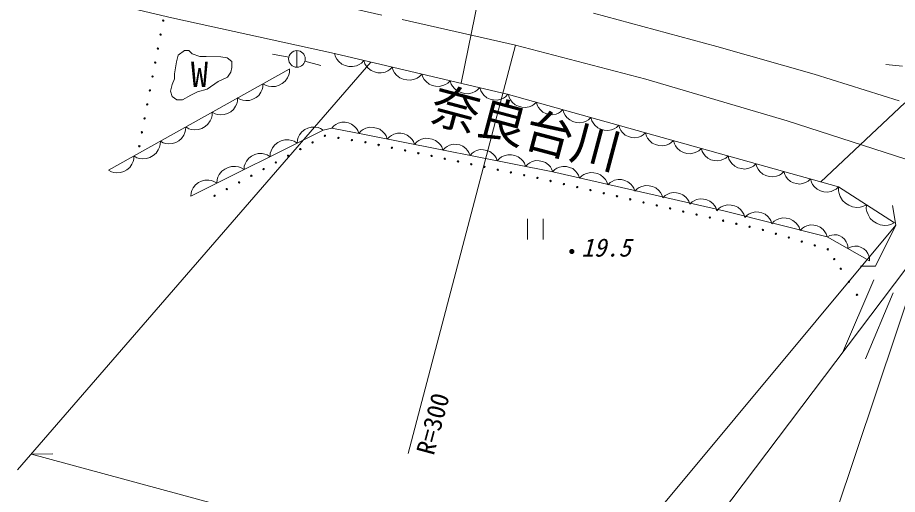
# Model space of a CAD drawing. Units: millimetres, scale not verified. Extents: x 40000 to 680000, y 20000 to 380000.
# Drawn here: x 97790 to 161440, y 263340 to 297829 of the extents above; entities that cross this region are included whole.
import ezdxf
from ezdxf.enums import TextEntityAlignment as Align

# ---------------------------------------------------------------- set-up
doc = ezdxf.new("R2010")
doc.units = ezdxf.units.MM
doc.header["$LTSCALE"] = 1000
doc.linetypes.add('CHAIN', pattern=[18.5, 12, -1.5, 3.5, -1.5])
for name, color, linetype, lineweight in [('M-BGD', 7, 'Continuous', 13), ('M-BMK', 2, 'CHAIN', 13), ('M-STR-HTXT', 7, 'Continuous', 13)]:
    doc.layers.add(name, color=color, linetype=linetype, lineweight=lineweight)
doc.layers.add('M-BMK-HTXT', color=7, linetype='Continuous')
doc.styles.add('ＭＳ ゴシック', font='')
doc.styles.get('ＭＳ ゴシック').set_extended_font_data('MS Gothic')

msp = doc.modelspace()

# ---------------------------------------------------------------- linework, layer by layer
at = {"layer": 'M-BGD'}
for p, q in [((99708, 299998), (108947, 297820)), ((131265, 299860), (129880, 293075)), ((139449, 298146), (148388, 295746)), ((108947, 297820), (120705, 295224)), ((109411, 295115), (109873, 295453)), ((109873, 295453), (110180, 295453)), ((110180, 295453), (110427, 295207)), ((117996, 295438), (117996, 294238)), ((148388, 295746), (155426, 293746)), ((109288, 294623), (109411, 295115)), ((110427, 295207), (110980, 295023)), ((110980, 295023), (111442, 295023)), ((111442, 295023), (112488, 294992)), ((112488, 294992), (112949, 294930)), ((112949, 294930), (113288, 294653)), ((117408, 294956), (116231, 295191)), ((120705, 295224), (133297, 292275)), ((120705, 295224), (120784, 294979)), ((120784, 294979), (120882, 294821)), ((120882, 294821), (121023, 294652)), ((122669, 294538), (122847, 294722)), ((122847, 294722), (122922, 294489)), ((104365, 286800), (117441, 294107)), ((109134, 293761), (109288, 294623)), ((113288, 294223), (113226, 293884)), ((113288, 294653), (113288, 294223)), ((117452, 293861), (117460, 294117)), ((118574, 294679), (119732, 294362)), ((121023, 294652), (121250, 294463)), ((121250, 294463), (121497, 294360)), ((121497, 294360), (121754, 294300)), ((121754, 294300), (122021, 294283)), ((122021, 294283), (122308, 294351)), ((122308, 294351), (122510, 294440)), ((122510, 294440), (122669, 294538)), ((122922, 294489), (123016, 294337)), ((123016, 294337), (123151, 294176)), ((123151, 294176), (123367, 293996)), ((124570, 293974), (124721, 294068)), ((124721, 294068), (124892, 294243)), ((124892, 294243), (124970, 293999)), ((161799, 294326), (160603, 294425)), ((109134, 293761), (109134, 293392)), ((112980, 293515), (112303, 293207)), ((113226, 293884), (112980, 293515)), ((117146, 293236), (117312, 293480)), ((117312, 293480), (117401, 293681)), ((117401, 293681), (117452, 293861)), ((123367, 293996), (123603, 293898)), ((123603, 293898), (123849, 293841)), ((123849, 293841), (124104, 293824)), ((124104, 293824), (124378, 293889)), ((124378, 293889), (124570, 293974)), ((124970, 293999), (125069, 293840)), ((125069, 293840), (125210, 293672)), ((125210, 293672), (125437, 293483)), ((125437, 293483), (125684, 293380)), ((126495, 293371), (126697, 293459)), ((126697, 293459), (126855, 293558)), ((126855, 293558), (127034, 293742)), ((127034, 293742), (127109, 293509)), ((127109, 293509), (127203, 293357)), ((155426, 293746), (161555, 291811)), ((108858, 292500), (108981, 292992)), ((108981, 292992), (109134, 293392)), ((112303, 293207), (111503, 292654)), ((115483, 292628), (115532, 292799)), ((115532, 292799), (115539, 293044)), ((115539, 293044), (115762, 292916)), ((115762, 292916), (115941, 292865)), ((115941, 292865), (116159, 292836)), ((116159, 292836), (116454, 292850)), ((116454, 292850), (116706, 292940)), ((116706, 292940), (116937, 293069)), ((116937, 293069), (117146, 293236)), ((125684, 293380), (125941, 293320)), ((125941, 293320), (126208, 293302)), ((126208, 293302), (126495, 293371)), ((127203, 293357), (127338, 293196)), ((127338, 293196), (127554, 293016)), ((127554, 293016), (127790, 292918)), ((127790, 292918), (128035, 292860)), ((128035, 292860), (128290, 292844)), ((128290, 292844), (128564, 292909)), ((128564, 292909), (128757, 292993)), ((128757, 292993), (128908, 293087)), ((128908, 293087), (129079, 293263)), ((129079, 293263), (129157, 293019)), ((129157, 293019), (129255, 292860)), ((129255, 292860), (129397, 292691)), ((108981, 292131), (108858, 292500)), ((110334, 292223), (109719, 291884)), ((110796, 292469), (110334, 292223)), ((111503, 292654), (110796, 292469)), ((115040, 292043), (115239, 292203)), ((115239, 292203), (115398, 292436)), ((115398, 292436), (115483, 292628)), ((129397, 292691), (129624, 292503)), ((129624, 292503), (129871, 292400)), ((129871, 292400), (130128, 292339)), ((130128, 292339), (130395, 292322)), ((130395, 292322), (130682, 292390)), ((130682, 292390), (130883, 292479)), ((130883, 292479), (131042, 292577)), ((131042, 292577), (131221, 292761)), ((131221, 292761), (131296, 292528)), ((131296, 292528), (131389, 292377)), ((131389, 292377), (131524, 292216)), ((131524, 292216), (131741, 292036)), ((133095, 292107), (133265, 292283)), ((133297, 292275), (157183, 285590)), ((133297, 292275), (133362, 292039)), ((109319, 291884), (108981, 292131)), ((109719, 291884), (109319, 291884)), ((113565, 291411), (113650, 291603)), ((113650, 291603), (113698, 291775)), ((113698, 291775), (113706, 292020)), ((113706, 292020), (113918, 291898)), ((113918, 291898), (114090, 291849)), ((114090, 291849), (114298, 291821)), ((114298, 291821), (114579, 291834)), ((114579, 291834), (114820, 291920)), ((114820, 291920), (115040, 292043)), ((131741, 292036), (131977, 291937)), ((131977, 291937), (132222, 291880)), ((132222, 291880), (132477, 291863)), ((132477, 291863), (132751, 291929)), ((132751, 291929), (132943, 292013)), ((132943, 292013), (133095, 292107)), ((133362, 292039), (133449, 291884)), ((133449, 291884), (133577, 291717)), ((133577, 291717), (133786, 291528)), ((133786, 291528), (134017, 291420)), ((134986, 291454), (135141, 291541)), ((135141, 291541), (135319, 291709)), ((135319, 291709), (135381, 291484)), ((161969, 291671), (155906, 285948)), ((111865, 290739), (111873, 290995)), ((111873, 290995), (112085, 290873)), ((112746, 290810), (112987, 290896)), ((112987, 290896), (113207, 291019)), ((113207, 291019), (113406, 291178)), ((113406, 291178), (113565, 291411)), ((134017, 291420), (134260, 291352)), ((134260, 291352), (134514, 291324)), ((134514, 291324), (134790, 291378)), ((134790, 291378), (134986, 291454)), ((135381, 291484), (135464, 291336)), ((135464, 291336), (135586, 291178)), ((135586, 291178), (135785, 290997)), ((135785, 290997), (136005, 290894)), ((136005, 290894), (136236, 290830)), ((136741, 290854), (136928, 290927)), ((136928, 290927), (137076, 291010)), ((137076, 291010), (137245, 291170)), ((137245, 291170), (137310, 290934)), ((137310, 290934), (137397, 290779)), ((111559, 290114), (111725, 290358)), ((111725, 290358), (111814, 290559)), ((111814, 290559), (111865, 290739)), ((112085, 290873), (112257, 290825)), ((112257, 290825), (112465, 290797)), ((112465, 290797), (112746, 290810)), ((121252, 290263), (120993, 290192)), ((121495, 290256), (121252, 290263)), ((121730, 290209), (121495, 290256)), ((136236, 290830), (136478, 290803)), ((136478, 290803), (136741, 290854)), ((137397, 290779), (137525, 290612)), ((137525, 290612), (137734, 290423)), ((137734, 290423), (137965, 290314)), ((137965, 290314), (138208, 290247)), ((138208, 290247), (138462, 290219)), ((138462, 290219), (138739, 290273)), ((138739, 290273), (138934, 290349)), ((138934, 290349), (139090, 290436)), ((139090, 290436), (139268, 290604)), ((139268, 290604), (139332, 290368)), ((139332, 290368), (139420, 290213)), ((109896, 289506), (109945, 289677)), ((109945, 289677), (109952, 289922)), ((109952, 289922), (110175, 289794)), ((110175, 289794), (110354, 289743)), ((110327, 284915), (119903, 289684)), ((110354, 289743), (110573, 289714)), ((110573, 289714), (110867, 289728)), ((110867, 289728), (111119, 289818)), ((111119, 289818), (111350, 289947)), ((111350, 289947), (111559, 290114)), ((118569, 289724), (118362, 289574)), ((118795, 289836), (118569, 289724)), ((119039, 289911), (118795, 289836)), ((119321, 289911), (119039, 289911)), ((119527, 289873), (119321, 289911)), ((119696, 289816), (119527, 289873)), ((119903, 289684), (119696, 289816)), ((119903, 289684), (120518, 289838)), ((120672, 290011), (120515, 289839)), ((120518, 289838), (122888, 289361)), ((120813, 290106), (120672, 290011)), ((120993, 290192), (120813, 290106)), ((121958, 290123), (121730, 290209)), ((122170, 289959), (121958, 290123)), ((122304, 289810), (122170, 289959)), ((122398, 289669), (122304, 289810)), ((122477, 289450), (122398, 289669)), ((122641, 289631), (122477, 289450)), ((122790, 289730), (122641, 289631)), ((122979, 289821), (122790, 289730)), ((123251, 289896), (122979, 289821)), ((123506, 289888), (123251, 289896)), ((123753, 289839), (123506, 289888)), ((123992, 289749), (123753, 289839)), ((124215, 289576), (123992, 289749)), ((139420, 290213), (139547, 290046)), ((139547, 290046), (139756, 289857)), ((139756, 289857), (139988, 289749)), ((139988, 289749), (140230, 289681)), ((140230, 289681), (140484, 289653)), ((140484, 289653), (140761, 289707)), ((140761, 289707), (140957, 289783)), ((140957, 289783), (141112, 289870)), ((141112, 289870), (141290, 290038)), ((141290, 290038), (141351, 289813)), ((141351, 289813), (141435, 289665)), ((141435, 289665), (141556, 289507)), ((109453, 288921), (109653, 289081)), ((109653, 289081), (109811, 289314)), ((109811, 289314), (109896, 289506)), ((117118, 288986), (116862, 288907)), ((117413, 288985), (117118, 288986)), ((117630, 288946), (117413, 288985)), ((118042, 288992), (118023, 288748)), ((118099, 289161), (118042, 288992)), ((118193, 289349), (118099, 289161)), ((118362, 289574), (118193, 289349)), ((122888, 289361), (136504, 286669)), ((124355, 289420), (124215, 289576)), ((124454, 289272), (124355, 289420)), ((124537, 289041), (124454, 289272)), ((124693, 289214), (124537, 289041)), ((124835, 289308), (124693, 289214)), ((125015, 289395), (124835, 289308)), ((125274, 289466), (125015, 289395)), ((125517, 289459), (125274, 289466)), ((125752, 289412), (125517, 289459)), ((125980, 289326), (125752, 289412)), ((126192, 289162), (125980, 289326)), ((126326, 289013), (126192, 289162)), ((126420, 288872), (126326, 289013)), ((127001, 289024), (126811, 288933)), ((127272, 289098), (127001, 289024)), ((127528, 289091), (127272, 289098)), ((127775, 289042), (127528, 289091)), ((128014, 288951), (127775, 289042)), ((141556, 289507), (141755, 289326)), ((141755, 289326), (141976, 289223)), ((141976, 289223), (142207, 289159)), ((142207, 289159), (142449, 289132)), ((142449, 289132), (142712, 289183)), ((142712, 289183), (142898, 289256)), ((142898, 289256), (143046, 289339)), ((143046, 289339), (143216, 289499)), ((143216, 289499), (143281, 289263)), ((143281, 289263), (143368, 289108)), ((143368, 289108), (143496, 288941)), ((107971, 288260), (108060, 288461)), ((108060, 288461), (108111, 288641)), ((108111, 288641), (108119, 288897)), ((108119, 288897), (108332, 288776)), ((108332, 288776), (108503, 288727)), ((108503, 288727), (108711, 288699)), ((108711, 288699), (108993, 288712)), ((108993, 288712), (109233, 288798)), ((109233, 288798), (109453, 288921)), ((116232, 288397), (116133, 288200)), ((116409, 288633), (116232, 288397)), ((116626, 288790), (116409, 288633)), ((116862, 288907), (116626, 288790)), ((117807, 288886), (117630, 288946)), ((118023, 288748), (117807, 288886)), ((126499, 288652), (126420, 288872)), ((126663, 288834), (126499, 288652)), ((126811, 288933), (126663, 288834)), ((128236, 288779), (128014, 288951)), ((128377, 288622), (128236, 288779)), ((128476, 288474), (128377, 288622)), ((128559, 288244), (128476, 288474)), ((128715, 288417), (128559, 288244)), ((128856, 288511), (128715, 288417)), ((129037, 288598), (128856, 288511)), ((129295, 288669), (129037, 288598)), ((129538, 288661), (129295, 288669)), ((129774, 288615), (129538, 288661)), ((130002, 288529), (129774, 288615)), ((130214, 288364), (130002, 288529)), ((130347, 288215), (130214, 288364)), ((143496, 288941), (143704, 288752)), ((143704, 288752), (143936, 288643)), ((143936, 288643), (144179, 288576)), ((144179, 288576), (144433, 288548)), ((144433, 288548), (144709, 288602)), ((144709, 288602), (144905, 288678)), ((144905, 288678), (145060, 288765)), ((145060, 288765), (145238, 288933)), ((145238, 288933), (145303, 288697)), ((145303, 288697), (145390, 288542)), ((145390, 288542), (145518, 288375)), ((145518, 288375), (145727, 288186)), ((147082, 288199), (147260, 288367)), ((147260, 288367), (147322, 288142)), ((106191, 287579), (106199, 287824)), ((106199, 287824), (106421, 287697)), ((106421, 287697), (106601, 287646)), ((107114, 287630), (107366, 287720)), ((107366, 287720), (107596, 287849)), ((107596, 287849), (107805, 288016)), ((107805, 288016), (107971, 288260)), ((114720, 287807), (114513, 287657)), ((114946, 287919), (114720, 287807)), ((115190, 287994), (114946, 287919)), ((115472, 287994), (115190, 287994)), ((115678, 287956), (115472, 287994)), ((115847, 287899), (115678, 287956)), ((116053, 287767), (115847, 287899)), ((116074, 288023), (116053, 287767)), ((116133, 288200), (116074, 288023)), ((130442, 288074), (130347, 288215)), ((130520, 287855), (130442, 288074)), ((130677, 288028), (130520, 287855)), ((130818, 288122), (130677, 288028)), ((130998, 288209), (130818, 288122)), ((131257, 288280), (130998, 288209)), ((131500, 288272), (131257, 288280)), ((131736, 288226), (131500, 288272)), ((131963, 288140), (131736, 288226)), ((132175, 287975), (131963, 288140)), ((132309, 287826), (132175, 287975)), ((132403, 287685), (132309, 287826)), ((132795, 287746), (132647, 287647)), ((132984, 287837), (132795, 287746)), ((133256, 287912), (132984, 287837)), ((133511, 287904), (133256, 287912)), ((133758, 287855), (133511, 287904)), ((133997, 287765), (133758, 287855)), ((134220, 287592), (133997, 287765)), ((145727, 288186), (145958, 288077)), ((145958, 288077), (146201, 288010)), ((146201, 288010), (146455, 287982)), ((146455, 287982), (146731, 288036)), ((146731, 288036), (146927, 288112)), ((146927, 288112), (147082, 288199)), ((147322, 288142), (147405, 287994)), ((147405, 287994), (147527, 287836)), ((147527, 287836), (147726, 287655)), ((149017, 287668), (149186, 287828)), ((149186, 287828), (149251, 287592)), ((105899, 286983), (106057, 287216)), ((106057, 287216), (106143, 287408)), ((106143, 287408), (106191, 287579)), ((106601, 287646), (106819, 287616)), ((106819, 287616), (107114, 287630)), ((113269, 287069), (113013, 286991)), ((113564, 287068), (113269, 287069)), ((113780, 287029), (113564, 287068)), ((114193, 287075), (114174, 286831)), ((114249, 287244), (114193, 287075)), ((114344, 287432), (114249, 287244)), ((114513, 287657), (114344, 287432)), ((132482, 287466), (132403, 287685)), ((132647, 287647), (132482, 287466)), ((134360, 287436), (134220, 287592)), ((134459, 287288), (134360, 287436)), ((134542, 287058), (134459, 287288)), ((134699, 287230), (134542, 287058)), ((134840, 287325), (134699, 287230)), ((135020, 287411), (134840, 287325)), ((135279, 287482), (135020, 287411)), ((135522, 287475), (135279, 287482)), ((135757, 287428), (135522, 287475)), ((135985, 287342), (135757, 287428)), ((136197, 287178), (135985, 287342)), ((136331, 287029), (136197, 287178)), ((137247, 287068), (136986, 287007)), ((137490, 287052), (137247, 287068)), ((147726, 287655), (147946, 287552)), ((147946, 287552), (148177, 287488)), ((148177, 287488), (148419, 287461)), ((148419, 287461), (148683, 287512)), ((148683, 287512), (148869, 287585)), ((148869, 287585), (149017, 287668)), ((149251, 287592), (149339, 287437)), ((149339, 287437), (149466, 287270)), ((149466, 287270), (149675, 287081)), ((149675, 287081), (149906, 286972)), ((150875, 287007), (151031, 287094)), ((151031, 287094), (151209, 287262)), ((151209, 287262), (151273, 287026)), ((104365, 286800), (104578, 286678)), ((104578, 286678), (104749, 286629)), ((104749, 286629), (104957, 286601)), ((104957, 286601), (105239, 286614)), ((105239, 286614), (105479, 286701)), ((105479, 286701), (105699, 286824)), ((105699, 286824), (105899, 286983)), ((112382, 286480), (112284, 286283)), ((112560, 286716), (112382, 286480)), ((112777, 286873), (112560, 286716)), ((113013, 286991), (112777, 286873)), ((113957, 286969), (113780, 287029)), ((114174, 286831), (113957, 286969)), ((136425, 286888), (136331, 287029)), ((136504, 286669), (136425, 286888)), ((136659, 286838), (136496, 286670)), ((136504, 286669), (148887, 283861)), ((136803, 286927), (136659, 286838)), ((136986, 287007), (136803, 286927)), ((137724, 286997), (137490, 287052)), ((137948, 286903), (137724, 286997)), ((138154, 286731), (137948, 286903)), ((138282, 286577), (138154, 286731)), ((138371, 286433), (138282, 286577)), ((138442, 286210), (138371, 286433)), ((138765, 286479), (138613, 286386)), ((138957, 286563), (138765, 286479)), ((139231, 286628), (138957, 286563)), ((139486, 286611), (139231, 286628)), ((139731, 286553), (139486, 286611)), ((139967, 286454), (139731, 286553)), ((140183, 286273), (139967, 286454)), ((149906, 286972), (150149, 286905)), ((150149, 286905), (150403, 286877)), ((150403, 286877), (150680, 286930)), ((150680, 286930), (150875, 287007)), ((151273, 287026), (151361, 286871)), ((151361, 286871), (151489, 286704)), ((151489, 286704), (151697, 286515)), ((151697, 286515), (151929, 286406)), ((152702, 286365), (152898, 286441)), ((152898, 286441), (153053, 286528)), ((153053, 286528), (153231, 286696)), ((153231, 286696), (153293, 286471)), ((153293, 286471), (153376, 286323)), ((110871, 285890), (110664, 285740)), ((111096, 286003), (110871, 285890)), ((111341, 286077), (111096, 286003)), ((111622, 286077), (111341, 286077)), ((111829, 286039), (111622, 286077)), ((111998, 285982), (111829, 286039)), ((112204, 285851), (111998, 285982)), ((112224, 286106), (112204, 285851)), ((112284, 286283), (112224, 286106)), ((138613, 286386), (138442, 286210)), ((140318, 286112), (140183, 286273)), ((140411, 285960), (140318, 286112)), ((140486, 285727), (140411, 285960)), ((140649, 285894), (140486, 285727)), ((140793, 285983), (140649, 285894)), ((140976, 286063), (140793, 285983)), ((141237, 286125), (140976, 286063)), ((141480, 286109), (141237, 286125)), ((141714, 286053), (141480, 286109)), ((141938, 285959), (141714, 286053)), ((142144, 285787), (141938, 285959)), ((142272, 285634), (142144, 285787)), ((151929, 286406), (152171, 286339)), ((152171, 286339), (152425, 286311)), ((152425, 286311), (152702, 286365)), ((153376, 286323), (153498, 286165)), ((153498, 286165), (153696, 285984)), ((153696, 285984), (153917, 285881)), ((153917, 285881), (154148, 285817)), ((154148, 285817), (154390, 285790)), ((154390, 285790), (154653, 285841)), ((154653, 285841), (154840, 285914)), ((154840, 285914), (154988, 285997)), ((154988, 285997), (155157, 286157)), ((155157, 286157), (155222, 285921)), ((155222, 285921), (155309, 285766)), ((110344, 285159), (110325, 284914)), ((110400, 285328), (110344, 285159)), ((110495, 285515), (110400, 285328)), ((110664, 285740), (110495, 285515)), ((142361, 285489), (142272, 285634)), ((142432, 285267), (142361, 285489)), ((142603, 285442), (142432, 285267)), ((142755, 285536), (142603, 285442)), ((142947, 285620), (142755, 285536)), ((143221, 285685), (142947, 285620)), ((143476, 285667), (143221, 285685)), ((143721, 285609), (143476, 285667)), ((143957, 285511), (143721, 285609)), ((144173, 285330), (143957, 285511)), ((144308, 285169), (144173, 285330)), ((144401, 285017), (144308, 285169)), ((145227, 285181), (144966, 285120)), ((145470, 285165), (145227, 285181)), ((145704, 285110), (145470, 285165)), ((155309, 285766), (155437, 285599)), ((155437, 285599), (155646, 285410)), ((155646, 285410), (155877, 285301)), ((155877, 285301), (156120, 285234)), ((156120, 285234), (156374, 285206)), ((156374, 285206), (156650, 285259)), ((156650, 285259), (156846, 285336)), ((156846, 285336), (157001, 285423)), ((157001, 285423), (157179, 285591)), ((157183, 285590), (157174, 285310)), ((157174, 285310), (157216, 285111)), ((157183, 285590), (161223, 282977)), ((144476, 284784), (144401, 285017)), ((144639, 284951), (144476, 284784)), ((144783, 285040), (144639, 284951)), ((144966, 285120), (144783, 285040)), ((145928, 285016), (145704, 285110)), ((146134, 284844), (145928, 285016)), ((146262, 284690), (146134, 284844)), ((146351, 284546), (146262, 284690)), ((146422, 284324), (146351, 284546)), ((146729, 284580), (146585, 284491)), ((146913, 284660), (146729, 284580)), ((147174, 284721), (146913, 284660)), ((147417, 284705), (147174, 284721)), ((147650, 284650), (147417, 284705)), ((147874, 284556), (147650, 284650)), ((148080, 284384), (147874, 284556)), ((157216, 285111), (157299, 284886)), ((157299, 284886), (157463, 284609)), ((157463, 284609), (157679, 284412)), ((146585, 284491), (146422, 284324)), ((148208, 284230), (148080, 284384)), ((148298, 284086), (148208, 284230)), ((148368, 283863), (148298, 284086)), ((148539, 284039), (148368, 283863)), ((148691, 284132), (148539, 284039)), ((148883, 284216), (148691, 284132)), ((149158, 284281), (148883, 284216)), ((149413, 284264), (149158, 284281)), ((149658, 284206), (149413, 284264)), ((149893, 284107), (149658, 284206)), ((150110, 283926), (149893, 284107)), ((150244, 283765), (150110, 283926)), ((157679, 284412), (157921, 284256)), ((157921, 284256), (158189, 284140)), ((158189, 284140), (158509, 284104)), ((158509, 284104), (158748, 284121)), ((158748, 284121), (158947, 284163)), ((158947, 284163), (159198, 284287)), ((159198, 284287), (159189, 284007)), ((159189, 284007), (159232, 283808)), ((161088, 284239), (161324, 282820)), ((134671, 283274), (134671, 281774)), ((135811, 281774), (135811, 283274)), ((148887, 283861), (156348, 281977)), ((150338, 283614), (150244, 283765)), ((150412, 283380), (150338, 283614)), ((150575, 283547), (150412, 283380)), ((150719, 283636), (150575, 283547)), ((150903, 283716), (150719, 283636)), ((151164, 283778), (150903, 283716)), ((151406, 283762), (151164, 283778)), ((151640, 283706), (151406, 283762)), ((151864, 283612), (151640, 283706)), ((152070, 283440), (151864, 283612)), ((152198, 283287), (152070, 283440)), ((152288, 283142), (152198, 283287)), ((152873, 283273), (152681, 283189)), ((153148, 283338), (152873, 283273)), ((153403, 283321), (153148, 283338)), ((153648, 283263), (153403, 283321)), ((153883, 283164), (153648, 283263)), ((159232, 283808), (159315, 283583)), ((159315, 283583), (159478, 283305)), ((159478, 283305), (159694, 283109)), ((152358, 282920), (152288, 283142)), ((152529, 283095), (152358, 282920)), ((152681, 283189), (152529, 283095)), ((154100, 282983), (153883, 283164)), ((154234, 282822), (154100, 282983)), ((154328, 282670), (154234, 282822)), ((154402, 282437), (154328, 282670)), ((154565, 282604), (154402, 282437)), ((154709, 282693), (154565, 282604)), ((154893, 282773), (154709, 282693)), ((155154, 282835), (154893, 282773)), ((155396, 282818), (155154, 282835)), ((155630, 282763), (155396, 282818)), ((155854, 282669), (155630, 282763)), ((156060, 282497), (155854, 282669)), ((159694, 283109), (159936, 282952)), ((161324, 282820), (159858, 279840)), ((159936, 282952), (160204, 282836)), ((160204, 282836), (160524, 282801)), ((160524, 282801), (160763, 282817)), ((160763, 282817), (160962, 282860)), ((160962, 282860), (161214, 282983)), ((156188, 282343), (156060, 282497)), ((156278, 282199), (156188, 282343)), ((156348, 281977), (156278, 282199)), ((156348, 281977), (159426, 280246)), ((156548, 282060), (156376, 281961)), ((156687, 282098), (156548, 282060)), ((156855, 282121), (156687, 282098)), ((157083, 282110), (156855, 282121)), ((157278, 282039), (157083, 282110)), ((157455, 281939), (157278, 282039)), ((157617, 281810), (157455, 281939)), ((157744, 281621), (157617, 281810)), ((157813, 281465), (157744, 281621)), ((157852, 281326), (157813, 281465)), ((157857, 281128), (157852, 281326)), ((158040, 281232), (157857, 281128)), ((158187, 281273), (158040, 281232)), ((158365, 281297), (158187, 281273)), ((158606, 281285), (158365, 281297)), ((158812, 281210), (158606, 281285)), ((159001, 281105), (158812, 281210)), ((159171, 280967), (159001, 281105)), ((159307, 280767), (159171, 280967)), ((159379, 280603), (159307, 280767)), ((159420, 280456), (159379, 280603)), ((159426, 280246), (159420, 280456)), ((159858, 279840), (158770, 279840)), ((157465, 273577), (159742, 278869)), ((161127, 277915), (159127, 273146))]:
    msp.add_line(p, q, dxfattribs=at)
for centre, radius in [((108323, 297609), 50), ((108131, 296599), 50), ((107939, 295589), 50), ((117996, 294838), 600), ((107747, 294579), 50), ((107555, 293569), 50), ((107363, 292559), 50), ((107171, 291550), 50), ((106980, 290540), 50), ((106788, 289530), 50), ((120019, 289283), 50), ((120997, 289127), 50), ((121975, 288970), 50), ((106596, 288520), 50), ((118245, 288318), 50), ((119132, 288801), 50), ((122953, 288814), 50), ((123910, 288615), 50), ((124867, 288416), 50), ((117359, 287836), 50), ((125824, 288218), 50), ((126781, 288019), 50), ((127738, 287821), 50), ((116472, 287353), 50), ((128695, 287622), 50), ((129652, 287423), 50), ((130609, 287225), 50), ((131566, 287026), 50), ((114698, 286388), 50), ((115585, 286871), 50), ((132523, 286827), 50), ((133480, 286629), 50), ((134437, 286430), 50), ((113812, 285906), 50), ((135394, 286232), 50), ((136353, 286011), 50), ((137313, 285790), 50), ((112925, 285423), 50), ((138273, 285569), 50), ((139232, 285348), 50), ((140192, 285127), 50), ((112038, 284941), 50), ((141152, 284906), 50), ((142111, 284685), 50), ((143071, 284464), 50), ((144031, 284243), 50), ((144990, 284022), 50), ((145950, 283801), 50), ((146909, 283581), 50), ((147869, 283360), 50), ((148829, 283139), 50), ((149788, 282918), 50), ((150748, 282697), 50), ((151708, 282476), 50), ((152647, 282194), 50), ((153585, 281913), 50), ((154524, 281631), 50), ((155463, 281349), 50), ((137886, 280911), 150), ((137886, 280911), 90), ((137886, 280911), 30), ((156402, 281068), 50), ((156872, 280363), 50), ((157341, 279659), 50), ((157928, 278720), 50), ((158515, 277781), 50)]:
    msp.add_circle(centre, radius, dxfattribs=at)
at = {"layer": 'M-BMK'}
for p, q in [((107565, 301769), (133809, 295823)), ((133809, 295823), (143242, 293375)), ((143242, 293375), (153458, 290370)), ((153458, 290370), (165204, 286559))]:
    msp.add_line(p, q, dxfattribs=at)
at = {"layer": 'M-STR-HTXT'}
for p, q in [((133809, 295823), (126038, 266293)), ((123333, 294608), (97790, 265109)), ((165204, 286559), (155612, 257891)), ((161324, 282820), (137508, 254247)), ((164398, 282772), (141637, 252660)), ((98785, 266258), (100342, 266272)), ((98785, 266258), (138550, 255496))]:
    msp.add_line(p, q, dxfattribs=at)

# ---------------------------------------------------------------- texts
at = {"layer": 'M-BGD', "style": 'ＭＳ ゴシック'}
msp.add_text('W', height=1833, dxfattribs=at).set_placement((110324, 292267), align=Align.BOTTOM_LEFT)
at = {"layer": 'M-BGD', "style": 'ＭＳ ゴシック', "oblique": 15}
msp.add_text('19.5', height=1320, dxfattribs=at).set_placement((138571, 280143), align=Align.BOTTOM_LEFT)
at = {"layer": 'M-BMK-HTXT', "style": 'ＭＳ ゴシック'}
msp.add_text('奈良台川', height=2566, rotation=345.1, dxfattribs=at).set_placement((127276, 289649), align=Align.BOTTOM_LEFT)
at = {"layer": 'M-STR-HTXT', "style": 'ＭＳ ゴシック'}
msp.add_text('R=300', height=1320, rotation=75, dxfattribs=at).set_placement((128273, 266007), align=Align.BOTTOM_LEFT)

doc.saveas('drawing.dxf')
